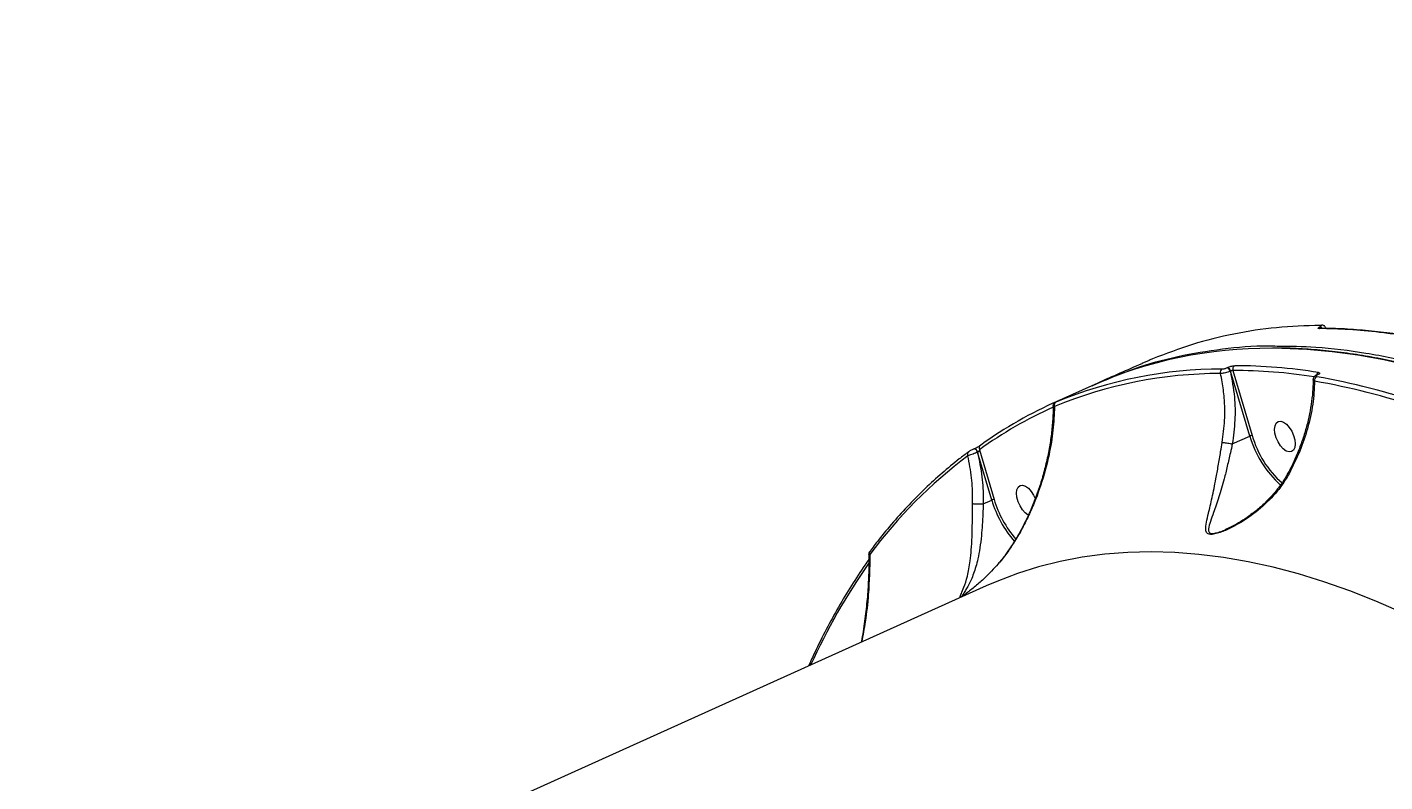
# Model space of a CAD drawing. Header units: millimetres. Extents: x -11024 to 8278, y -7837 to 5770.
# Drawn here: x 3468.6 to 3839.5, y -720.6 to -514.5 of the extents above; entities that cross this region are included whole.
import ezdxf

# ---------------------------------------------------------------- set-up
doc = ezdxf.new("R2010")
doc.units = ezdxf.units.MM
doc.layers.add('DIKOM_ОБЪЕКТ', color=7, linetype='Continuous')
doc.layers.add('DIKOM_РАЗМЕР_ОБЪЕКТА', color=7, linetype='Continuous')
doc.styles.add('style1', font='arial.ttf', dxfattribs={"width": 0.8})
doc.dimstyles.new('1-50', dxfattribs={"dimtxt": 300, "dimasz": 200, "dimexe": 100, "dimexo": 0, "dimgap": 100, "dimtad": 1, "dimtxsty": 'style1', "dimcen": 200, "dimclrd": 7, "dimclre": 7, "dimclrt": 7, "dimadec": 1, "dimazin": 2, "dimtfac": 1, "dimtmove": 0, "dimatfit": 2, "dimfxl": 0, "dimlwd": 25, "dimlwe": 18, "dimarcsym": 0})

# ---------------------------------------------------------------- blocks, each defined once
blk = doc.blocks.new('*D9')
at = {"layer": 'Defpoints', "color": 0, "transparency": 16777216}
for p in [(3740.68, 3707.51), (-8191.56, -3797.25), (-1076.12, -3797.25)]:
    blk.add_point(p, dxfattribs=at)
at = {"layer": 'DIKOM_РАЗМЕР_ОБЪЕКТА', "color": 7, "lineweight": 18, "transparency": 16777216}
for p, q in [((3740.68, 3707.51), (-8291.56, 3707.51)), ((-1076.12, -3797.25), (-8291.56, -3797.25))]:
    blk.add_line(p, q, dxfattribs=at)
at = {"layer": 'DIKOM_РАЗМЕР_ОБЪЕКТА', "color": 7, "lineweight": 25, "transparency": 16777216}
blk.add_line((-8191.56, 3507.51), (-8191.56, -3597.25), dxfattribs=at)
at = {"layer": 'DIKOM_РАЗМЕР_ОБЪЕКТА', "color": 7, "transparency": 16777216}
for points in [[(-8224.9, 3507.51), (-8158.23, 3507.51), (-8191.56, 3707.51)], [(-8224.9, -3597.25), (-8158.23, -3597.25), (-8191.56, -3797.25)]]:
    blk.add_solid(points, dxfattribs=at)
at = {"layer": 'DIKOM_РАЗМЕР_ОБЪЕКТА', "color": 7, "transparency": 16777216, "insert": (-8444.74, -44.87), "char_height": 300, "attachment_point": 5, "rotation": 90, "style": 'style1'}
blk.add_mtext('7500', dxfattribs=at)
blk = doc.blocks.new('*D10')
at = {"layer": 'Defpoints', "color": 0, "transparency": 16777216}
for p in [(-7791.31, -186.83), (6174.94, -1432.98), (6174.94, -5371.27)]:
    blk.add_point(p, dxfattribs=at)
at = {"layer": 'DIKOM_РАЗМЕР_ОБЪЕКТА', "color": 7, "lineweight": 18, "transparency": 16777216}
for p, q in [((-7791.31, -186.83), (-7791.31, -5471.27)), ((6174.94, -1432.98), (6174.94, -5471.27))]:
    blk.add_line(p, q, dxfattribs=at)
at = {"layer": 'DIKOM_РАЗМЕР_ОБЪЕКТА', "color": 7, "lineweight": 25, "transparency": 16777216}
blk.add_line((-7591.31, -5371.27), (5974.94, -5371.27), dxfattribs=at)
at = {"layer": 'DIKOM_РАЗМЕР_ОБЪЕКТА', "color": 7, "transparency": 16777216}
for points in [[(-7591.31, -5337.93), (-7591.31, -5404.6), (-7791.31, -5371.27)], [(5974.94, -5337.93), (5974.94, -5404.6), (6174.94, -5371.27)]]:
    blk.add_solid(points, dxfattribs=at)
at = {"layer": 'DIKOM_РАЗМЕР_ОБЪЕКТА', "color": 7, "transparency": 16777216, "insert": (-1343.68, -5118.1), "char_height": 300, "attachment_point": 5, "style": 'style1'}
blk.add_mtext('14000', dxfattribs=at)

msp = doc.modelspace()

# ---------------------------------------------------------------- linework, layer by layer
at = {"layer": 'DIKOM_ОБЪЕКТ', "color": 7, "linetype": 'Continuous', "lineweight": 15}
for p, q in [((3796.439, -607.496), (3796.482, -607.477)), ((3797.995, -608.236), (3803.273, -626.003)), ((3797.337, -608.439), (3797.294, -608.458)), ((3802.604, -626.168), (3797.337, -608.439)), ((3820.945, -609.505), (3820.883, -609.533)), ((3821.12, -609.485), (3821.058, -609.514)), ((3759.419, -612.444), (3748.882, -617.193)), ((3749.915, -616.755), (3749.834, -616.792)), ((3749.921, -616.753), (3749.84, -616.789)), ((3797.831, -628.319), (3802.604, -626.168)), ((3728.254, -630.591), (3728.229, -630.602)), ((3732.096, -643.642), (3728.254, -630.591)), ((3728.766, -629.889), (3732.766, -643.479)), ((3729.79, -644.682), (3729.783, -644.683)), ((3729.79, -644.682), (3732.096, -643.642)), ((3730.58, -667.122), (3492.243, -774.539)), ((3724.224, -669.759), (3724.193, -669.776))]:
    msp.add_line(p, q, dxfattribs=at)
at = {"layer": 'DIKOM_ОБЪЕКТ', "color": 7, "linetype": 'Continuous', "lineweight": 15, "flags": 128}
for points in [[(3821.539, -596.806), (3821.696, -596.757), (3821.834, -596.745)], [(3821.894, -595.935), (3822.046, -595.887), (3822.189, -595.875)], [(3846.36, -606.987), (3839.194, -605.375), (3832.107, -604.092), (3825.103, -603.139), (3818.19, -602.515), (3811.372, -602.223), (3808.513, -602.199)], [(3814.909, -627.213), (3815.014, -628.336), (3814.891, -629.296), (3814.55, -630.014), (3814.019, -630.433), (3813.341, -630.519), (3812.57, -630.264), (3811.769, -629.689), (3811.004, -628.841), (3810.335, -627.789), (3809.818, -626.617), (3809.494, -625.421), (3809.389, -624.298), (3809.512, -623.338), (3809.853, -622.62), (3810.384, -622.201), (3811.062, -622.115), (3811.833, -622.37), (3812.633, -622.945), (3813.399, -623.793), (3814.068, -624.845), (3814.585, -626.017), (3814.909, -627.213)], [(3728.229, -630.602), (3728.146, -630.377), (3728.036, -630.163), (3727.904, -629.972), (3727.758, -629.817), (3727.606, -629.706), (3727.459, -629.646), (3727.323, -629.64), (3727.208, -629.689)], [(3728.254, -630.591), (3728.172, -630.365), (3728.061, -630.151), (3727.929, -629.961), (3727.783, -629.806), (3727.632, -629.695), (3727.484, -629.635), (3727.349, -629.629), (3727.282, -629.649)], [(3742.119, -647.768), (3742.062, -647.738), (3741.262, -647.164), (3740.496, -646.316), (3739.828, -645.263), (3739.31, -644.092), (3738.986, -642.896), (3738.881, -641.773), (3739.004, -640.813), (3739.345, -640.094), (3739.876, -639.675), (3740.555, -639.59), (3741.325, -639.845), (3742.126, -640.42), (3742.891, -641.268), (3743.56, -642.32), (3743.995, -643.268)], [(3844.155, -674.392), (3837.015, -671.268), (3829.921, -668.464), (3822.88, -665.982), (3815.9, -663.826), (3808.987, -661.996), (3802.146, -660.496), (3795.385, -659.325), (3788.71, -658.486), (3782.127, -657.979), (3775.641, -657.804), (3769.26, -657.962), (3762.989, -658.453), (3756.834, -659.276), (3750.8, -660.43), (3744.894, -661.914), (3739.12, -663.727), (3733.485, -665.867), (3730.58, -667.122)]]:
    msp.add_lwpolyline(points, dxfattribs=at)
at = {"layer": 'DIKOM_ОБЪЕКТ', "color": 7, "linetype": 'Continuous', "lineweight": 15}
for centre, radius, start, end in [((3821.676, -597.247), 0.879, 33.81474, 87.51098), ((3807.73, -721.2), 119.004, 89.62275, 113.95127), ((3795.258, -727.451), 119.597, 90.07537, 112.41363), ((3795.606, -608.776), 1.052, 118.72195, 196.33139), ((3796.085, -608.671), 1.227, 10.00019, 73.24749), ((3796.128, -608.652), 1.227, 10.00273, 73.22908), ((3798.998, -607.88), 1.065, 118.96852, 199.5415), ((3797.423, -756.417), 148.182, 81.15853, 89.77874), ((3797.899, -755.726), 148.779, 80.91963, 89.77511), ((3794.754, -728.404), 119.332, 90.07535, 112.41377), ((3821.419, -610.939), 1.117, 118.41007, 191.97829), ((3783.912, -814.658), 206.721, 63.53768, 79.85426), ((3821.856, -609.741), 1.045, 117.14661, 169.47312), ((3821.002, -609.801), 0.293, 78.93372, 113.17347), ((3784.394, -813.889), 207.172, 63.53744, 79.85442), ((3821.064, -609.774), 0.294, 79.00912, 114.65682), ((3795.126, -721.737), 113.312, 114.10452, 125.84796), ((3795.567, -720.656), 113.507, 113.55373, 125.85051), ((3750.104, -617.706), 0.932, 118.67173, 204.10227), ((3829.673, -618.457), 28.146, 195.89958, 228.52403), ((3828.785, -618.987), 26.458, 195.37644, 229.09825), ((3726.365, -631.151), 0.879, 129.52466, 207.93923), ((3729.508, -629.422), 0.877, 118.59681, 212.15267), ((3803.545, -735.768), 130.139, 126.80053, 143.57358), ((3760.549, -635.307), 29.649, 196.32848, 221.44059), ((3760.413, -635.369), 28.812, 196.34963, 221.06481), ((3699.524, -658.061), 0.816, 145.88836, 212.02406), ((3841.324, -760.864), 174.325, 145.02717, 155.5595)]:
    msp.add_arc(centre, radius, start, end, dxfattribs=at)
for points, knots in [([(3821.894, -595.935), (3817.868, -596.07), (3809.816, -596.342), (3798.172, -598.153), (3786.842, -600.915), (3779.651, -603.703), (3776.056, -605.097)], [0, 0, 0, 0, 0.2485944, 0.4971902, 0.7485943, 1, 1, 1, 1]), ([(3821.539, -596.806), (3821.521, -596.806), (3821.412, -596.804), (3821.279, -596.772), (3821.261, -596.676), (3821.398, -596.537), (3821.609, -596.425), (3821.715, -596.368)], [0, 0, 0, 0, 0.0489209, 0.2871062, 0.5249554, 0.7625186, 1, 1, 1, 1]), ([(3843.82, -598.629), (3843.436, -598.57), (3841.511, -598.274), (3836.788, -597.649), (3829.707, -596.98), (3824.263, -596.864), (3821.539, -596.806)], [0, 0, 0, 0, 0.050769, 0.2538547, 0.6267003, 1, 1, 1, 1]), ([(3821.715, -596.368), (3821.821, -596.312), (3822.033, -596.199), (3822.171, -596.06), (3822.153, -595.965), (3822.02, -595.935), (3821.912, -595.935), (3821.894, -595.935)], [0, 0, 0, 0, 0.2377257, 0.475465, 0.713725, 0.9519809, 1, 1, 1, 1]), ([(3821.834, -596.745), (3821.828, -596.745), (3821.819, -596.745), (3821.824, -596.745), (3821.826, -596.746)], [0, 0, 0, 0, 0.6285673, 1, 1, 1, 1]), ([(3844.21, -598.588), (3843.922, -598.539), (3841.393, -598.101), (3836.688, -597.551), (3830.116, -596.986), (3825.165, -596.739), (3822.436, -596.766), (3821.837, -596.771)], [0, 0, 0, 0, 0.0376065, 0.3306235, 0.6241944, 0.917452, 1, 1, 1, 1]), ([(3823.374, -596.637), (3823.336, -596.533), (3823.257, -596.32), (3823.01, -596.095), (3822.738, -595.952), (3822.456, -595.882), (3822.275, -595.878), (3822.174, -595.876)], [0, 0, 0, 0, 0.1946289, 0.4011324, 0.5851208, 0.7689877, 1, 1, 1, 1]), ([(3759.536, -612.41), (3763.313, -610.787), (3770.88, -607.537), (3782.794, -604.247), (3795.081, -602.239), (3804.169, -601.389), (3809.296, -601.561), (3810.093, -601.588)], [0, 0, 0, 0, 0.2418606, 0.4845902, 0.7204664, 0.9565249, 1, 1, 1, 1]), ([(4115.322, -874.615), (4114.412, -872.817), (4111.773, -867.604), (4107.301, -859.047), (4101.865, -848.983), (4096.3, -839.03), (4090.613, -829.194), (4084.806, -819.484), (4078.884, -809.905), (4072.852, -800.466), (4066.714, -791.173), (4060.475, -782.033), (4054.139, -773.054), (4047.711, -764.242), (4041.196, -755.603), (4034.6, -747.145), (4027.925, -738.873), (4021.179, -730.793), (4014.366, -722.913), (4007.49, -715.237), (4000.558, -707.771), (3993.574, -700.522), (3986.543, -693.494), (3979.471, -686.693), (3972.363, -680.124), (3965.224, -673.792), (3958.061, -667.702), (3950.876, -661.858), (3943.678, -656.265), (3936.47, -650.927), (3929.258, -645.847), (3922.048, -641.031), (3914.844, -636.482), (3907.653, -632.202), (3900.479, -628.196), (3893.329, -624.466), (3886.207, -621.015), (3879.118, -617.847), (3872.069, -614.963), (3865.065, -612.366), (3858.11, -610.057), (3851.21, -608.039), (3844.371, -606.313), (3837.597, -604.88), (3830.895, -603.743), (3824.267, -602.896), (3817.726, -602.365), (3812.573, -602.121), (3809.635, -602.16), (3808.815, -602.17)], [0, 0, 0, 0, 0.0114615, 0.0332372, 0.0550135, 0.0767899, 0.0985663, 0.1203432, 0.14212, 0.1638973, 0.1856746, 0.2074523, 0.2292306, 0.2510091, 0.2727878, 0.2945669, 0.3163468, 0.3381269, 0.3599076, 0.3816886, 0.4034704, 0.4252527, 0.4470355, 0.4688193, 0.4906034, 0.5123881, 0.5341734, 0.5559596, 0.577746, 0.5995333, 0.621321, 0.6431093, 0.6648977, 0.6866864, 0.7084756, 0.7302643, 0.7520527, 0.7738405, 0.7956273, 0.8174129, 0.8391967, 0.8609782, 0.8827571, 0.9045325, 0.9263041, 0.948071, 0.969833, 0.9915893, 1, 1, 1, 1]), ([(3810.093, -601.588), (3813.597, -601.621), (3821.519, -601.696), (3834.307, -603.313), (3848.322, -606.181), (3862.324, -610.258), (3876.236, -615.403), (3890.006, -621.517), (3904.024, -628.756), (3918.255, -637.144), (3932.657, -646.677), (3947.111, -657.291), (3961.572, -668.975), (3975.996, -681.695), (3990.429, -695.505), (4004.819, -710.405), (4019.115, -726.367), (4033.002, -743.041), (4046.441, -760.352), (4059.405, -778.214), (4072.106, -796.919), (4084.489, -816.434), (4096.49, -836.719), (4107.206, -856.057), (4113.702, -868.757), (4116.575, -874.373)], [0, 0, 0, 0, 0.0358382, 0.0810508, 0.1263, 0.1715123, 0.2138667, 0.2562512, 0.2986054, 0.3420989, 0.3856249, 0.4291181, 0.4730546, 0.5170246, 0.5609609, 0.6061736, 0.6514227, 0.6966353, 0.7405717, 0.7845417, 0.828478, 0.8736905, 0.9189399, 0.9641525, 1, 1, 1, 1]), ([(3773.097, -606.403), (3769.095, -608.145), (3765.076, -609.894), (3761.085, -611.694), (3761.067, -611.702)], [0, 0, 0, 0, 0.9955992, 1, 1, 1, 1]), ([(3774.244, -605.877), (3774.091, -605.944), (3773.786, -606.077), (3773.371, -606.257), (3773.163, -606.347), (3773.087, -606.381)], [0, 0, 0, 0, 0.39165481, 0.77676209, 1, 1, 1, 1]), ([(3776.056, -605.097), (3775.914, -605.157), (3775.664, -605.263), (3775.161, -605.48), (3774.682, -605.687), (3774.391, -605.814), (3774.244, -605.877)], [0, 0, 0, 0, 0.3292098, 0.5798296, 0.7886357, 1, 1, 1, 1]), ([(3795.101, -607.853), (3795.172, -607.849), (3795.313, -607.84), (3795.613, -607.778), (3795.937, -607.688), (3796.225, -607.588), (3796.378, -607.523), (3796.439, -607.496)], [0, 0, 0, 0, 0.2143213, 0.4284139, 0.6428957, 0.8577597, 1, 1, 1, 1]), ([(3796.482, -607.477), (3796.572, -607.438), (3796.8, -607.34), (3797.228, -607.191), (3797.713, -607.057), (3798.164, -606.965), (3798.376, -606.954), (3798.483, -606.948)], [0, 0, 0, 0, 0.1407419, 0.3552412, 0.570068, 0.7849882, 1, 1, 1, 1]), ([(3797.995, -608.236), (3797.96, -608.241), (3797.891, -608.25), (3797.744, -608.289), (3797.584, -608.34), (3797.442, -608.393), (3797.367, -608.426), (3797.337, -608.439)], [0, 0, 0, 0, 0.21505547, 0.43002928, 0.6446492, 0.85923206, 1, 1, 1, 1]), ([(3797.294, -608.458), (3797.17, -608.505), (3796.861, -608.624), (3796.281, -608.801), (3795.628, -608.956), (3795.023, -609.058), (3794.739, -609.067), (3794.597, -609.072)], [0, 0, 0, 0, 0.1423585, 0.3572562, 0.5716677, 0.785725, 1, 1, 1, 1]), ([(3795.068, -627.898), (3795.342, -625.899), (3795.895, -621.853), (3795.75, -616.28), (3795.222, -612.01), (3794.759, -609.834), (3794.597, -609.072)], [0, 0, 0, 0, 0.3181949, 0.6439662, 0.8752532, 1, 1, 1, 1]), ([(3797.294, -608.458), (3797.73, -610.797), (3798.551, -615.195), (3798.683, -621.927), (3798.117, -626.171), (3797.831, -628.319)], [0, 0, 0, 0, 0.3593327, 0.6759026, 1, 1, 1, 1]), ([(3819.891, -610.754), (3819.892, -611.333), (3819.895, -612.993), (3819.636, -615.836), (3819.13, -619.246), (3818.375, -622.698), (3817.39, -626.143), (3816.189, -629.554), (3814.756, -632.891), (3813.709, -635.127), (3813.087, -636.212), (3813.071, -636.239)], [0, 0, 0, 0, 0.07114554, 0.20402323, 0.33716285, 0.47055277, 0.60358979, 0.73500394, 0.86604707, 0.99655493, 1, 1, 1, 1]), ([(3820.327, -611.17), (3820.215, -613.266), (3819.99, -617.512), (3818.535, -623.991), (3816.392, -630.399), (3814.373, -634.416), (3813.351, -636.45)], [0, 0, 0, 0, 0.2536059, 0.5139753, 0.7539718, 1, 1, 1, 1]), ([(3820.327, -611.17), (3820.234, -611.124), (3820.028, -611.02), (3819.899, -610.869), (3819.928, -610.77), (3819.932, -610.756)], [0, 0, 0, 0, 0.4089666, 0.9158436, 1, 1, 1, 1]), ([(3820.888, -609.535), (3820.854, -609.55), (3820.612, -609.651), (3820.309, -609.854), (3820.024, -610.243), (3819.909, -610.544), (3819.928, -610.71), (3819.932, -610.746)], [0, 0, 0, 0, 0.0661535, 0.4651054, 0.7121762, 0.9388196, 1, 1, 1, 1]), ([(3821.058, -609.514), (3820.98, -609.552), (3820.824, -609.63), (3820.697, -609.746), (3820.667, -609.847), (3820.734, -609.921), (3820.84, -609.945), (3820.888, -609.957)], [0, 0, 0, 0, 0.2039733, 0.4080012, 0.6135397, 0.8265544, 1, 1, 1, 1]), ([(3821.139, -609.4), (3821.14, -609.4), (3821.146, -609.394), (3821.119, -609.416), (3821.053, -609.455), (3820.975, -609.49), (3820.941, -609.505)], [0, 0, 0, 0, 0.0220878, 0.3407224, 0.7177319, 1, 1, 1, 1]), ([(3821.379, -608.811), (3821.452, -608.828), (3821.614, -608.865), (3821.715, -608.977), (3821.667, -609.132), (3821.473, -609.309), (3821.238, -609.427), (3821.12, -609.485)], [0, 0, 0, 0, 0.1741622, 0.3895788, 0.5957807, 0.7978603, 1, 1, 1, 1]), ([(3748.888, -617.869), (3748.863, -619.109), (3748.811, -621.637), (3748.43, -625.566), (3747.822, -629.613), (3746.971, -633.706), (3745.892, -637.778), (3744.598, -641.759), (3743.116, -645.598), (3741.454, -649.261), (3739.689, -652.674), (3738.38, -654.798), (3737.756, -655.81)], [0, 0, 0, 0, 0.1007649, 0.2055313, 0.3110892, 0.4172585, 0.5226043, 0.6253404, 0.7250614, 0.821594, 0.9149871, 1, 1, 1, 1]), ([(3749.253, -618.087), (3749.162, -620.226), (3748.98, -624.534), (3747.939, -630.762), (3746.291, -637.424), (3744.301, -643.187), (3741.978, -648.418), (3740.022, -652.241), (3738.535, -654.661), (3737.816, -655.83)], [0, 0, 0, 0, 0.1738765, 0.3501407, 0.4880609, 0.6922752, 0.797115, 0.901939, 1, 1, 1, 1]), ([(3749.837, -616.791), (3749.825, -616.796), (3749.723, -616.842), (3749.574, -616.91), (3749.475, -616.957), (3749.413, -616.988), (3749.351, -617.022), (3749.252, -617.087), (3749.108, -617.215), (3748.957, -617.439), (3748.866, -617.679), (3748.88, -617.833), (3748.883, -617.873)], [0, 0, 0, 0, 0.0225222, 0.1901408, 0.3660451, 0.4286809, 0.4636686, 0.518711, 0.6178863, 0.7611388, 0.9381912, 1, 1, 1, 1]), ([(3749.253, -618.087), (3749.231, -618.084), (3749.08, -618.062), (3748.899, -618.003), (3748.888, -617.908), (3748.884, -617.869)], [0, 0, 0, 0, 0.0918382, 0.6287928, 1, 1, 1, 1]), ([(3749.84, -616.789), (3749.771, -616.821), (3749.633, -616.883), (3749.507, -616.941), (3749.451, -616.97), (3749.48, -616.961), (3749.571, -616.924), (3749.646, -616.893), (3749.657, -616.888)], [0, 0, 0, 0, 0.1673331, 0.3344589, 0.5090852, 0.713051, 0.9577187, 1, 1, 1, 1]), ([(3750.437, -616.516), (3750.434, -616.517), (3750.425, -616.521), (3750.337, -616.564), (3750.17, -616.64), (3749.979, -616.726), (3749.905, -616.76)], [0, 0, 0, 0, 0.1245599, 0.3777702, 0.7584764, 1, 1, 1, 1]), ([(3750.208, -616.605), (3750.224, -616.598), (3750.341, -616.548), (3750.482, -616.488), (3750.523, -616.474), (3750.432, -616.519), (3750.239, -616.609), (3750.027, -616.705), (3749.921, -616.753)], [0, 0, 0, 0, 0.0392385, 0.2872471, 0.4952234, 0.6710044, 0.8353682, 1, 1, 1, 1]), ([(3803.273, -626.003), (3803.263, -626.003), (3803.241, -626.003), (3803.178, -626.006), (3803.069, -626.021), (3802.91, -626.058), (3802.745, -626.109), (3802.651, -626.148), (3802.604, -626.168)], [0, 0, 0, 0, 0.070229, 0.1414481, 0.3560821, 0.57059, 0.7853628, 1, 1, 1, 1]), ([(3725.805, -630.472), (3724.95, -631.116), (3722.475, -632.978), (3718.493, -636.271), (3713.913, -640.439), (3709.489, -644.881), (3705.225, -649.593), (3701.692, -653.859), (3699.611, -656.6), (3698.849, -657.603)], [0, 0, 0, 0, 0.0864739, 0.2501543, 0.4138647, 0.5776194, 0.741422, 0.9052716, 1, 1, 1, 1]), ([(3727.253, -629.663), (3727.145, -629.713), (3726.911, -629.822), (3726.515, -630.03), (3726.123, -630.259), (3725.904, -630.391), (3725.807, -630.472), (3725.805, -630.473)], [0, 0, 0, 0, 0.20946359, 0.45398375, 0.70500858, 0.99592315, 1, 1, 1, 1]), ([(3727.234, -629.677), (3727.294, -629.65), (3727.492, -629.559), (3727.881, -629.365), (3728.362, -629.106), (3728.801, -628.848), (3728.993, -628.718), (3729.089, -628.653)], [0, 0, 0, 0, 0.09315328, 0.30387131, 0.53022762, 0.76517746, 1, 1, 1, 1]), ([(3728.766, -629.889), (3728.747, -629.953), (3728.71, -630.077), (3728.602, -630.27), (3728.479, -630.426), (3728.378, -630.516), (3728.309, -630.563), (3728.275, -630.581), (3728.254, -630.591)], [0, 0, 0, 0, 0.2685109, 0.5228135, 0.7424791, 0.8690022, 0.9241308, 1, 1, 1, 1]), ([(3813.351, -636.45), (3812.713, -637.52), (3811.426, -639.679), (3808.463, -643.257), (3804.366, -647.045), (3799.848, -650.055), (3796.455, -651.752), (3794.462, -652.534), (3792.943, -652.977), (3791.633, -653.093), (3790.76, -652.691), (3790.471, -651.609), (3790.748, -649.773), (3791.409, -646.926), (3792.151, -643.792), (3792.838, -640.53), (3793.399, -637.648), (3793.998, -634.291), (3794.559, -630.918), (3794.927, -628.736), (3795.068, -627.898)], [0, 0, 0, 0, 0.0563556, 0.1136135, 0.2103717, 0.3099831, 0.3619813, 0.3883022, 0.4153393, 0.4457372, 0.4740998, 0.5167992, 0.5802338, 0.6452966, 0.7405623, 0.7897129, 0.8388457, 0.8993617, 0.9613629, 1, 1, 1, 1]), ([(3797.825, -628.32), (3797.825, -628.32), (3797.73, -629.139), (3797.142, -631.199), (3796.482, -634.456), (3795.424, -638.592), (3794.15, -642.935), (3792.878, -646.694), (3791.802, -649.531), (3791.279, -651.335), (3791.313, -652.435), (3791.984, -652.816), (3792.771, -652.765), (3793.655, -652.584), (3794.653, -652.281), (3795.569, -651.892), (3796.004, -651.708)], [0, 0, 0, 0, 0.00005115, 0.06111202, 0.15911297, 0.25724019, 0.41283521, 0.56864782, 0.6707396, 0.77242162, 0.83727535, 0.87869719, 0.91350764, 0.92304945, 0.96345386, 1, 1, 1, 1]), ([(3795.068, -627.898), (3795.091, -627.899), (3795.179, -627.903), (3795.433, -627.921), (3795.908, -627.974), (3796.561, -628.071), (3797.24, -628.191), (3797.63, -628.277), (3797.825, -628.32)], [0, 0, 0, 0, 0.03812683, 0.14921369, 0.361912, 0.57464489, 0.78734996, 1, 1, 1, 1]), ([(3797.831, -628.319), (3797.83, -628.319), (3797.828, -628.32), (3797.826, -628.32), (3797.825, -628.32)], [0, 0, 0, 0, 0.60710872, 1, 1, 1, 1]), ([(3728.229, -630.602), (3728.147, -630.636), (3727.875, -630.747), (3727.331, -630.959), (3726.647, -631.211), (3726.011, -631.433), (3725.729, -631.519), (3725.588, -631.563)], [0, 0, 0, 0, 0.0943084, 0.3122904, 0.5412092, 0.7714365, 1, 1, 1, 1]), ([(3726.872, -644.633), (3726.877, -644.258), (3726.91, -641.901), (3726.699, -637.479), (3725.963, -633.56), (3725.588, -631.563)], [0, 0, 0, 0, 0.0849883, 0.5334676, 1, 1, 1, 1]), ([(3728.229, -630.602), (3728.683, -632.835), (3729.543, -637.069), (3729.808, -641.838), (3729.792, -644.294), (3729.79, -644.682)], [0, 0, 0, 0, 0.4843406, 0.9185222, 1, 1, 1, 1]), ([(3813.05, -636.231), (3812.917, -636.496), (3812.359, -637.609), (3811.099, -639.475), (3809.258, -641.845), (3807.093, -644.146), (3804.628, -646.359), (3802.076, -648.302), (3799.606, -649.886), (3797.624, -650.978), (3796.449, -651.506), (3796.012, -651.702)], [0, 0, 0, 0, 0.0373397, 0.1570988, 0.2838712, 0.4177261, 0.5580529, 0.7056887, 0.8263886, 0.9355125, 1, 1, 1, 1]), ([(3813.351, -636.45), (3813.316, -636.427), (3813.215, -636.363), (3813.09, -636.276), (3813.092, -636.26), (3813.093, -636.252)], [0, 0, 0, 0, 0.1992354, 0.5789298, 1, 1, 1, 1]), ([(3723.954, -669.941), (3723.857, -669.999), (3723.492, -670.218), (3723.427, -670.102), (3723.523, -669.747), (3723.901, -668.949), (3724.592, -667.366), (3725.334, -665.043), (3725.881, -662.487), (3726.253, -660.128), (3726.549, -657.261), (3726.725, -654.035), (3726.808, -650.715), (3726.835, -647.629), (3726.86, -645.569), (3726.872, -644.633)], [0, 0, 0, 0, 0.0191767, 0.0725694, 0.1255682, 0.1786901, 0.2887309, 0.4376911, 0.5146011, 0.5914837, 0.6849073, 0.7806212, 0.8566512, 0.934877, 1, 1, 1, 1]), ([(3729.783, -644.683), (3729.783, -644.684), (3729.783, -645.566), (3729.649, -647.523), (3729.523, -650.456), (3729.269, -653.633), (3728.883, -656.762), (3728.22, -660.346), (3727.173, -663.893), (3726.025, -666.501), (3725.053, -668.156), (3724.391, -669.149), (3724.094, -669.671), (3723.961, -669.908), (3724.195, -669.772), (3724.21, -669.763)], [0, 0, 0, 0, 0.0000356, 0.0644153, 0.1421985, 0.2200673, 0.3169642, 0.4139882, 0.5698591, 0.7259504, 0.7991107, 0.8723122, 0.944885, 0.9962986, 1, 1, 1, 1]), ([(3726.872, -644.633), (3726.885, -644.634), (3726.992, -644.64), (3727.281, -644.652), (3727.836, -644.666), (3728.497, -644.677), (3729.186, -644.684), (3729.584, -644.684), (3729.783, -644.683)], [0, 0, 0, 0, 0.0259274, 0.2095609, 0.4071675, 0.6047755, 0.8023794, 1, 1, 1, 1]), ([(3732.766, -643.479), (3732.758, -643.479), (3732.737, -643.478), (3732.674, -643.481), (3732.562, -643.496), (3732.402, -643.533), (3732.237, -643.583), (3732.143, -643.623), (3732.096, -643.642)], [0, 0, 0, 0, 0.0535253, 0.1414842, 0.3559653, 0.5706656, 0.7853516, 1, 1, 1, 1]), ([(3796.004, -651.708), (3796.053, -651.689), (3796.156, -651.65), (3796.259, -651.595), (3796.313, -651.567)], [0, 0, 0, 0, 0.475141, 1, 1, 1, 1]), ([(3737.816, -655.83), (3736.724, -657.487), (3735.501, -659.341), (3733.986, -660.918), (3733.825, -661.086)], [0, 0, 0, 0, 0.8932407, 1, 1, 1, 1]), ([(3737.747, -655.802), (3737.217, -656.604), (3736.078, -658.327), (3734.741, -660.063), (3733.922, -660.959), (3733.844, -661.044)], [0, 0, 0, 0, 0.44069647, 0.94723944, 1, 1, 1, 1]), ([(3737.816, -655.83), (3737.799, -655.822), (3737.755, -655.8), (3737.754, -655.806), (3737.754, -655.809)], [0, 0, 0, 0, 0.3889045, 1, 1, 1, 1]), ([(3698.527, -659.912), (3698.174, -660.407), (3696.543, -662.702), (3693.752, -666.975), (3690.221, -672.826), (3686.878, -678.943), (3684.152, -684.329), (3682.61, -687.762), (3682.058, -688.991)], [0, 0, 0, 0, 0.0569564, 0.2638046, 0.4706887, 0.6776207, 0.8845932, 1, 1, 1, 1]), ([(3698.494, -658.558), (3698.511, -659.144), (3698.577, -661.397), (3698.445, -665.441), (3698.104, -670.696), (3697.48, -676.096), (3696.923, -680.049), (3696.496, -682.206), (3696.435, -682.511)], [0, 0, 0, 0, 0.0761926, 0.2931582, 0.5132359, 0.7364332, 0.9626499, 1, 1, 1, 1]), ([(3698.833, -658.493), (3698.753, -662.131), (3698.619, -668.165), (3697.698, -676.226), (3696.897, -680.592), (3696.554, -682.458)], [0, 0, 0, 0, 0.4650971, 0.7713678, 1, 1, 1, 1]), ([(3698.874, -657.611), (3698.795, -657.708), (3698.637, -657.902), (3698.497, -658.219), (3698.494, -658.467), (3698.493, -658.557)], [0, 0, 0, 0, 0.3906184, 0.7791088, 1, 1, 1, 1]), ([(3698.833, -658.493), (3698.703, -658.531), (3698.497, -658.592), (3698.51, -658.566), (3698.515, -658.557)], [0, 0, 0, 0, 0.6319997, 1, 1, 1, 1]), ([(3733.825, -661.086), (3732.632, -662.404), (3730.658, -664.585), (3728.056, -666.855), (3726.345, -668.245), (3725.155, -669.146), (3724.291, -669.759), (3724.04, -669.895), (3723.954, -669.941)], [0, 0, 0, 0, 0.3553867, 0.5882458, 0.7061707, 0.8275132, 0.9410625, 1, 1, 1, 1])]:
    msp.add_open_spline(points, degree=3, knots=knots, dxfattribs=at)

# ---------------------------------------------------------------- dimensions: what is measured, and where the dimension line sits
at = {"layer": 'DIKOM_РАЗМЕР_ОБЪЕКТА'}
dim = msp.add_linear_dim(base=(-8191.564, -3797.252), p1=(3740.68, 3707.508), p2=(-1076.116, -3797.252), angle=90, text='7500', dimstyle='1-50', dxfattribs=at)
dim.commit()
dim.dimension.update_dxf_attribs({"geometry": '*D9', "text_midpoint": (-8191.564, -44.872), "dimtype": 160})
dim = msp.add_linear_dim(base=(6174.942, -5371.267), p1=(-7791.307, -186.829), p2=(6174.942, -1432.983), text='14000', dimstyle='1-50', dxfattribs=at)
dim.commit()
dim.dimension.update_dxf_attribs({"geometry": '*D10', "text_midpoint": (-1343.681, -5371.267), "dimtype": 160})

doc.saveas('drawing.dxf')
